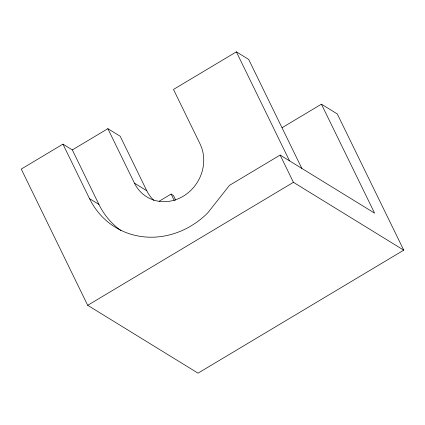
<?xml version="1.0" encoding="UTF-8"?>
<svg xmlns="http://www.w3.org/2000/svg" width="425" height="425" viewBox="0 0 425 425"><rect width="100%" height="100%" fill="white"/><g stroke="black" fill="none" stroke-linecap="round" stroke-linejoin="round"><path stroke-width="0.64" d="M120.934 230.531A81.462 73.823 -58.4 0 1 98.913 204.414L72.33 149.919L62.943 144.144L21.25 169.07L87.699 305.315L198.029 373.15L403.75 250.155L337.275 113.927L321.422 104.178L282.136 127.691M72.33 149.919L107.87 128.669L120.195 136.244L146.774 190.745A39.1 35.434 -58.4 0 0 153.877 200.435M301.846 168.417L248.689 59.426L236.369 51.85L173.485 89.441L200.063 143.937A39.1 35.434 -58.4 0 1 183.207 196.249A39.1 35.434 -58.4 0 1 134.449 183.164L107.87 128.669M159.253 201.163L171.116 194.071L173.432 195.495L175.743 200.233M321.422 104.178L374.611 213.159L280.133 155.067L229.516 185.332L207.65 213.005A81.462 73.823 -58.4 0 1 89.521 198.64L62.943 144.144M87.699 305.315L293.425 182.32L403.75 250.155M134.449 183.164L146.774 190.745M89.521 198.64L98.913 204.414M236.369 51.85L289.521 160.841M280.133 155.067L293.425 182.32M171.116 194.071L174.292 200.589"/></g></svg>
